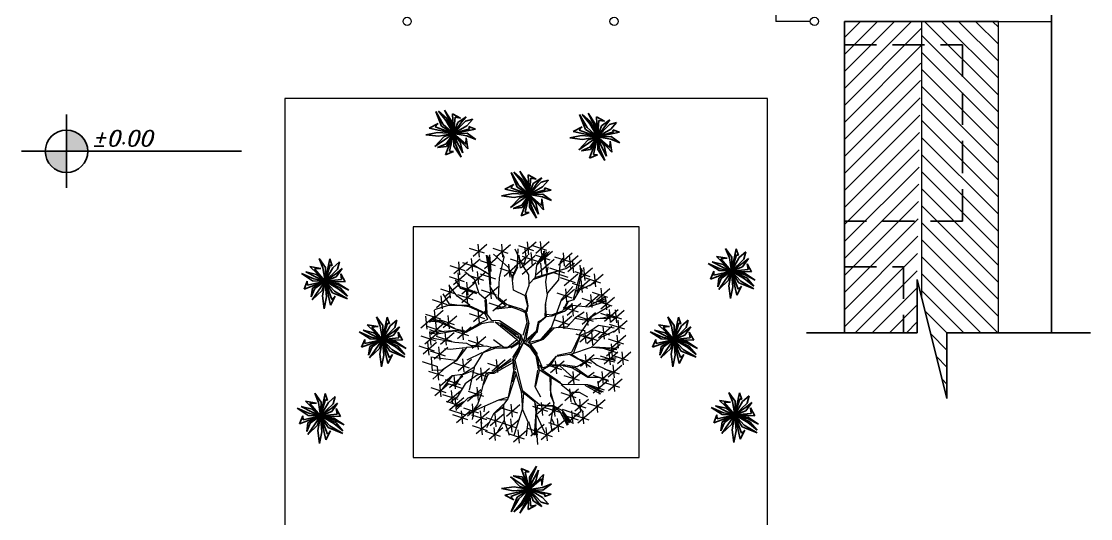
# Model space of a CAD drawing. Header units: metres. Extents: x -801 to 302, y 0 to 75.
# Drawn here: x -70.78 to -54.12, y 13.21 to 20.96 of the extents above; entities that cross this region are included whole.
import ezdxf

# ---------------------------------------------------------------- set-up
doc = ezdxf.new("R2010")
doc.units = ezdxf.units.M
doc.header["$MEASUREMENT"] = 0
doc.linetypes.add('DASHED', pattern=[0.75, 0.5, -0.25])
doc.layers.add('FURN', color=253, linetype='Continuous')
doc.layers.add('LINE', color=230, linetype='Continuous')
doc.layers.add('walls', color=7, linetype='Continuous', lineweight=15)
doc.layers.add('ÁRBOLES', color=72, linetype='Continuous', lineweight=5)
doc.styles.add('ROMANC', font='ROMANC.shx')

# ---------------------------------------------------------------- blocks, each defined once
blk = doc.blocks.new('fsdfsf')
at = {"layer": 'ÁRBOLES', "color": 51, "linetype": 'ByBlock'}
for p, q in [((997.191, 1164.786), (996.951, 1164.456)), ((997.048, 1164.781), (997.145, 1164.498)), ((997.51, 1164.728), (997.27, 1164.397)), ((996.037, 1164.517), (995.797, 1164.186)), ((995.894, 1164.512), (995.991, 1164.229)), ((996.29, 1164.492), (996.05, 1164.162)), ((996.085, 1164.645), (996.182, 1164.363)), ((996.147, 1164.487), (996.244, 1164.205)), ((996.645, 1164.715), (996.405, 1164.384)), ((996.409, 1164.595), (996.77, 1164.565)), ((996.502, 1164.71), (996.599, 1164.427)), ((996.955, 1164.666), (997.316, 1164.636)), ((997.274, 1164.608), (997.635, 1164.578)), ((997.367, 1164.722), (997.464, 1164.44)), ((998.004, 1164.586), (997.764, 1164.255)), ((997.861, 1164.581), (997.958, 1164.298)), ((995.834, 1164.259), (995.594, 1163.928)), ((995.691, 1164.254), (995.788, 1163.971)), ((995.801, 1164.397), (996.162, 1164.367)), ((995.92, 1164.091), (995.849, 1164.284)), ((996.223, 1164.262), (996.156, 1164.435)), ((996.184, 1164.441), (996.238, 1164.275)), ((997.799, 1164.378), (997.559, 1164.047)), ((997.563, 1164.258), (997.924, 1164.228)), ((997.656, 1164.373), (997.753, 1164.09)), ((997.69, 1164.188), (997.674, 1164.439)), ((997.768, 1164.466), (998.129, 1164.436)), ((997.954, 1164.104), (998.091, 1164.256)), ((995.409, 1164.006), (995.506, 1163.723)), ((995.598, 1164.139), (995.959, 1164.109)), ((995.921, 1163.998), (995.844, 1164.094)), ((997.64, 1164.074), (997.69, 1164.188)), ((997.958, 1164.086), (998.117, 1164.225)), ((995.315, 1163.955), (995.075, 1163.625)), ((995.079, 1163.835), (995.439, 1163.805)), ((995.171, 1163.95), (995.268, 1163.667)), ((995.316, 1163.891), (995.676, 1163.861)), ((995.07, 1163.625), (994.83, 1163.295)), ((994.927, 1163.62), (995.024, 1163.338)), ((994.834, 1163.506), (995.195, 1163.476)), ((994.801, 1163.075), (994.561, 1162.744)), ((994.658, 1163.069), (994.755, 1162.787)), ((994.565, 1162.955), (994.926, 1162.925)), ((994.747, 1162.436), (994.507, 1162.105)), ((994.604, 1162.431), (994.701, 1162.148)), ((995.03, 1162.318), (994.79, 1161.987)), ((994.945, 1162.089), (994.705, 1161.759)), ((994.801, 1162.084), (994.899, 1161.801)), ((994.709, 1161.969), (995.069, 1161.939)), ((995, 1161.756), (994.76, 1161.426)), ((994.764, 1161.636), (995.125, 1161.606)), ((994.857, 1161.751), (994.954, 1161.468)), ((995.115, 1161.541), (994.875, 1161.211)), ((994.879, 1161.422), (995.24, 1161.392))]:
    blk.add_line(p, q, dxfattribs=at)
at = {"layer": 'ÁRBOLES', "color": 36, "linetype": 'ByBlock'}
for p, q in [((996.426, 1164.193), (996.393, 1164.516)), ((996.62, 1163.953), (996.663, 1164.575)), ((996.961, 1164.292), (996.772, 1164.59)), ((996.968, 1164.304), (997.05, 1164.575)), ((997.235, 1164.202), (997.31, 1164.547)), ((996.303, 1163.939), (996.217, 1164.458)), ((996.288, 1164.011), (996.223, 1164.262)), ((997.059, 1163.936), (996.961, 1164.292)), ((997.462, 1164.072), (997.867, 1164.377)), ((995.78, 1163.787), (995.539, 1164.065)), ((996.3, 1163.779), (996.288, 1164.011)), ((996.611, 1163.951), (996.426, 1164.193)), ((997.047, 1163.99), (997.233, 1164.211)), ((997.066, 1163.938), (997.235, 1164.202)), ((997.195, 1163.872), (997.462, 1164.072)), ((997.469, 1164.083), (997.461, 1164.203)), ((998.019, 1163.685), (998.124, 1164.02)), ((995.738, 1163.759), (995.453, 1163.988)), ((995.959, 1163.704), (995.738, 1163.759)), ((995.955, 1163.721), (995.78, 1163.787)), ((996.26, 1163.751), (995.959, 1163.704)), ((996.3, 1163.779), (996.118, 1163.747)), ((996.724, 1163.523), (996.26, 1163.751)), ((996.39, 1163.714), (996.303, 1163.939)), ((996.736, 1163.554), (996.611, 1163.951)), ((996.675, 1163.578), (996.622, 1163.943)), ((996.996, 1163.789), (997.059, 1163.936)), ((997.015, 1163.143), (996.996, 1163.789)), ((997.011, 1163.765), (997.195, 1163.872)), ((997.025, 1163.825), (997.202, 1163.883)), ((997.619, 1163.483), (997.62, 1163.785)), ((997.901, 1163.282), (997.9, 1163.801)), ((998.137, 1163.494), (998.23, 1163.798)), ((995.954, 1163.636), (996.077, 1163.419)), ((996.062, 1163.491), (995.954, 1163.636)), ((996.118, 1163.747), (995.955, 1163.721)), ((996.454, 1163.378), (996.279, 1163.576)), ((996.75, 1163.538), (996.39, 1163.714)), ((997.042, 1162.894), (996.724, 1163.523)), ((996.966, 1163.152), (996.75, 1163.538)), ((996.943, 1163.213), (996.986, 1163.75)), ((997.556, 1163.347), (997.609, 1163.614)), ((997.655, 1163.529), (997.752, 1163.246)), ((997.808, 1163.439), (998.019, 1163.685)), ((995.441, 1163.27), (995.239, 1163.328)), ((995.881, 1163.196), (995.618, 1163.318)), ((996.176, 1163.1), (996.062, 1163.491)), ((996.077, 1163.419), (996.136, 1163.111)), ((996.443, 1162.998), (996.447, 1163.367)), ((996.482, 1162.997), (996.454, 1163.378)), ((996.982, 1163.165), (996.989, 1163.393)), ((997.08, 1162.978), (997.433, 1163.301)), ((997.129, 1162.886), (997.455, 1163.286)), ((997.433, 1163.301), (997.609, 1163.359)), ((997.455, 1163.286), (997.685, 1163.356)), ((997.787, 1162.898), (997.911, 1163.275)), ((998.332, 1163.207), (998.598, 1163.501)), ((998.35, 1163.211), (998.922, 1163.27)), ((995.864, 1163.183), (995.298, 1163.058)), ((996.272, 1163.046), (995.864, 1163.183)), ((996.395, 1162.96), (995.909, 1163.156)), ((996.478, 1162.969), (996.272, 1163.046)), ((997.019, 1163.125), (996.966, 1163.152)), ((997.083, 1162.875), (996.985, 1163.108)), ((997.101, 1162.879), (997.019, 1163.125)), ((997.11, 1162.928), (997.386, 1163.215)), ((997.814, 1162.904), (998.109, 1163.148)), ((998.179, 1162.871), (998.332, 1163.207)), ((998.245, 1162.914), (998.346, 1163.229)), ((996.182, 1162.984), (995.942, 1162.654)), ((996.039, 1162.979), (996.136, 1162.696)), ((996.276, 1162.859), (996.137, 1162.592)), ((996.224, 1162.838), (996.137, 1162.592)), ((996.367, 1162.954), (996.258, 1162.855)), ((996.385, 1162.92), (996.276, 1162.859)), ((996.385, 1162.92), (996.549, 1162.692)), ((996.463, 1162.871), (996.395, 1162.96)), ((996.584, 1162.662), (996.453, 1162.954)), ((996.595, 1162.693), (996.478, 1162.969)), ((996.94, 1162.448), (997.042, 1162.894)), ((996.94, 1162.448), (997.083, 1162.875)), ((997.017, 1162.578), (997.107, 1162.852)), ((997.531, 1162.729), (997.787, 1162.898)), ((997.63, 1162.75), (997.796, 1162.9)), ((997.746, 1162.738), (998.179, 1162.871)), ((998.039, 1162.822), (998.19, 1162.779)), ((998.19, 1162.779), (998.464, 1162.82)), ((998.204, 1162.886), (998.53, 1162.996)), ((998.53, 1162.996), (998.657, 1163.014)), ((995.312, 1162.566), (995.673, 1162.535)), ((995.827, 1162.458), (995.323, 1162.649)), ((995.628, 1162.547), (995.859, 1162.484)), ((996.137, 1162.592), (995.808, 1162.454)), ((995.824, 1162.429), (996.123, 1162.57)), ((996.814, 1162.43), (996.579, 1162.642)), ((996.781, 1162.488), (996.584, 1162.662)), ((996.782, 1162.527), (996.595, 1162.693)), ((997.041, 1162.469), (997.017, 1162.578)), ((997.035, 1162.497), (997.189, 1162.654)), ((997.052, 1162.463), (997.163, 1162.601)), ((997.096, 1162.435), (997.265, 1162.652)), ((997.163, 1162.601), (997.28, 1162.673)), ((997.265, 1162.652), (997.355, 1162.671)), ((997.28, 1162.673), (997.559, 1162.735)), ((997.355, 1162.671), (997.616, 1162.559)), ((997.415, 1162.656), (997.596, 1162.734)), ((997.559, 1162.735), (997.746, 1162.738)), ((997.971, 1162.268), (998.27, 1162.542)), ((994.803, 1162.386), (995.164, 1162.356)), ((995.24, 1162.424), (994.81, 1162.405)), ((995.808, 1162.454), (995.41, 1162.206)), ((995.77, 1162.417), (995.711, 1161.999)), ((995.817, 1162.418), (995.727, 1162.011)), ((996.41, 1161.992), (996.571, 1162.291)), ((996.772, 1162.449), (996.517, 1162.28)), ((996.807, 1162.419), (996.528, 1162.273)), ((996.94, 1162.448), (996.71, 1162.133)), ((996.711, 1162.171), (996.837, 1162.454)), ((996.886, 1162.445), (996.711, 1162.171)), ((996.95, 1162.45), (996.781, 1162.488)), ((996.95, 1162.45), (996.782, 1162.527)), ((996.902, 1162.373), (996.918, 1162)), ((996.94, 1162.448), (996.931, 1161.984)), ((996.94, 1162.448), (997.03, 1162.307)), ((996.985, 1162.298), (996.965, 1162)), ((996.994, 1162.515), (996.987, 1162.458)), ((996.987, 1162.458), (997.054, 1162.321)), ((997.03, 1162.307), (997.583, 1162.107)), ((997.054, 1162.321), (997.041, 1162.469)), ((997.065, 1162.446), (997.676, 1162.156)), ((997.104, 1162.313), (997.075, 1162.401)), ((997.075, 1162.401), (997.546, 1162.184)), ((997.545, 1162.147), (997.104, 1162.313)), ((997.546, 1162.184), (997.146, 1162.332)), ((998.019, 1162.268), (998.267, 1162.512)), ((994.831, 1162.098), (995.357, 1162.195)), ((995.384, 1162.201), (994.834, 1162.127)), ((996.517, 1162.28), (996.329, 1161.974)), ((996.528, 1162.273), (996.374, 1161.984)), ((996.691, 1162.176), (996.697, 1161.932)), ((996.71, 1162.133), (996.719, 1161.918)), ((997.676, 1162.156), (997.545, 1162.147)), ((997.583, 1162.107), (997.756, 1162.135)), ((997.702, 1162.162), (997.792, 1162.182)), ((997.756, 1162.135), (997.904, 1162.017)), ((997.792, 1162.182), (997.971, 1162.268)), ((997.849, 1162.138), (997.939, 1162.025)), ((997.858, 1162.14), (998.019, 1162.268)), ((995.74, 1161.996), (995.554, 1161.511)), ((996.374, 1161.984), (996.05, 1161.875)), ((996.395, 1161.979), (996.319, 1161.293)), ((996.697, 1161.932), (996.581, 1161.774)), ((996.664, 1161.869), (996.583, 1161.765)), ((996.719, 1161.918), (996.664, 1161.869)), ((996.931, 1161.984), (997.034, 1161.771)), ((996.965, 1162), (997.049, 1161.792)), ((997.732, 1161.858), (997.409, 1161.739)), ((997.521, 1161.745), (997.732, 1161.858)), ((997.898, 1162.007), (997.981, 1161.714)), ((997.904, 1162.017), (998.348, 1161.926)), ((998.017, 1161.722), (997.927, 1162.004)), ((997.939, 1162.025), (998.332, 1161.952)), ((998.324, 1161.912), (998.656, 1161.777)), ((996.443, 1161.716), (996.197, 1161.549)), ((996.465, 1161.702), (996.235, 1161.547)), ((996.583, 1161.765), (996.443, 1161.716)), ((996.577, 1161.708), (996.465, 1161.702)), ((996.565, 1161.761), (996.651, 1161.497)), ((996.659, 1161.461), (996.603, 1161.761)), ((997.019, 1161.757), (997.03, 1161.618)), ((997.03, 1161.618), (997.131, 1161.376)), ((997.034, 1161.771), (997.157, 1161.731)), ((997.052, 1161.737), (997.037, 1161.63)), ((997.037, 1161.63), (997.149, 1161.418)), ((997.049, 1161.792), (997.189, 1161.757)), ((997.157, 1161.731), (997.52, 1161.707)), ((997.189, 1161.757), (997.467, 1161.733)), ((997.512, 1161.743), (997.735, 1161.631)), ((997.52, 1161.707), (997.732, 1161.603)), ((997.732, 1161.603), (997.812, 1161.149)), ((997.981, 1161.714), (998.181, 1161.616)), ((998.181, 1161.616), (998.349, 1161.323)), ((998.285, 1161.776), (998.646, 1161.746)), ((996.651, 1161.497), (996.664, 1161.227)), ((997.144, 1161.398), (997.113, 1161.155)), ((997.149, 1161.418), (997.438, 1161.349)), ((997.438, 1161.349), (997.539, 1161.061)), ((996.664, 1161.227), (996.484, 1160.885)), ((996.669, 1161.246), (996.762, 1160.994)), ((997.126, 1161.14), (997.018, 1160.946)), ((997.113, 1161.155), (997.18, 1160.934))]:
    blk.add_line(p, q, dxfattribs=at)
at = {"layer": 'ÁRBOLES', "color": 62, "linetype": 'ByBlock'}
for p, q in [((996.867, 1164.51), (996.627, 1164.18)), ((996.724, 1164.505), (996.821, 1164.222)), ((997.58, 1164.489), (997.34, 1164.159)), ((997.437, 1164.484), (997.534, 1164.202)), ((996.054, 1164.373), (996.414, 1164.343)), ((996.419, 1164.183), (996.256, 1164.457)), ((996.631, 1164.39), (996.992, 1164.36)), ((997.245, 1164.478), (997.005, 1164.148)), ((997.009, 1164.358), (997.37, 1164.328)), ((997.102, 1164.473), (997.199, 1164.19)), ((997.344, 1164.37), (997.705, 1164.34)), ((996.934, 1164.18), (996.694, 1163.85)), ((996.698, 1164.061), (997.059, 1164.031)), ((996.791, 1164.175), (996.888, 1163.892)), ((997.607, 1163.802), (997.64, 1164.074)), ((997.62, 1163.785), (997.893, 1163.996)), ((997.876, 1164.056), (997.637, 1163.725)), ((998.329, 1164.189), (998.089, 1163.859)), ((998.124, 1164.02), (998.244, 1164.158)), ((995.995, 1163.942), (995.755, 1163.612)), ((995.852, 1163.937), (995.949, 1163.655)), ((996.039, 1163.864), (996.399, 1163.834)), ((996.132, 1163.979), (996.229, 1163.696)), ((996.322, 1163.812), (996.345, 1163.751)), ((997.54, 1163.864), (997.901, 1163.834)), ((997.625, 1163.844), (997.886, 1163.985)), ((997.633, 1163.978), (997.73, 1163.696)), ((995.443, 1163.706), (995.203, 1163.376)), ((995.48, 1163.524), (995.244, 1163.689)), ((995.3, 1163.701), (995.397, 1163.418)), ((995.716, 1163.531), (995.476, 1163.201)), ((995.618, 1163.318), (995.48, 1163.524)), ((995.573, 1163.526), (995.67, 1163.243)), ((995.603, 1163.305), (995.441, 1163.27)), ((994.893, 1163.09), (995.254, 1163.06)), ((995.298, 1163.058), (994.914, 1163.134)), ((995.296, 1163.067), (994.948, 1163.152)), ((995.736, 1163.131), (995.496, 1162.801)), ((995.088, 1162.974), (994.848, 1162.644)), ((995.084, 1162.833), (994.849, 1162.874)), ((994.852, 1162.855), (995.213, 1162.824)), ((994.945, 1162.969), (995.042, 1162.686)), ((995.335, 1162.888), (995.084, 1162.833)), ((995.33, 1162.877), (995.216, 1162.749)), ((995.5, 1163.011), (995.861, 1162.981)), ((996.02, 1162.783), (995.665, 1162.978)), ((995.946, 1162.864), (996.306, 1162.834)), ((995.189, 1162.573), (994.822, 1162.653)), ((995.388, 1162.484), (995.189, 1162.573)), ((995.548, 1162.685), (995.308, 1162.355)), ((995.405, 1162.68), (995.502, 1162.397)), ((994.887, 1162.313), (994.984, 1162.03)), ((994.896, 1162.5), (994.993, 1162.218)), ((995.379, 1162.482), (995.24, 1162.424)), ((995.41, 1162.206), (995.236, 1161.922)), ((995.546, 1162.145), (995.644, 1161.862)), ((995.303, 1161.965), (995.063, 1161.634)), ((995.067, 1161.845), (995.428, 1161.815)), ((995.16, 1161.96), (995.257, 1161.677)), ((995.294, 1162.03), (995.655, 1162)), ((995.549, 1161.878), (995.366, 1161.678)), ((995.366, 1161.678), (995.004, 1161.655)), ((995.112, 1161.558), (995.209, 1161.275)), ((995.019, 1161.444), (995.379, 1161.413)), ((995.213, 1161.474), (995.068, 1161.404)), ((995.303, 1161.494), (995.092, 1161.382)), ((995.479, 1161.551), (995.166, 1161.473)), ((995.554, 1161.511), (995.218, 1161.192)), ((995.403, 1161.304), (995.163, 1160.974)), ((995.167, 1161.185), (995.528, 1161.155)), ((995.26, 1161.299), (995.357, 1161.017)), ((995.545, 1161.136), (995.305, 1160.806)), ((995.488, 1161.166), (995.316, 1161.091)), ((995.351, 1161.061), (995.488, 1161.166)), ((995.402, 1161.131), (995.499, 1160.849))]:
    blk.add_line(p, q, dxfattribs=at)
at = {"layer": 'ÁRBOLES', "color": 42, "linetype": 'ByBlock'}
for p, q in [((996.284, 1163.983), (995.994, 1164.353)), ((997.893, 1163.996), (998.067, 1164.28)), ((998.074, 1164.32), (998.171, 1164.038)), ((995.552, 1164.011), (995.312, 1163.681)), ((995.488, 1163.996), (995.72, 1163.803)), ((995.72, 1163.803), (995.517, 1164.041)), ((995.954, 1163.636), (995.92, 1164.091)), ((995.734, 1163.739), (995.319, 1163.781)), ((995.759, 1163.823), (996.12, 1163.793)), ((996.275, 1163.984), (996.035, 1163.654)), ((995.207, 1163.586), (995.568, 1163.556)), ((997.799, 1163.534), (997.559, 1163.203)), ((995.48, 1163.412), (995.841, 1163.381)), ((997.563, 1163.414), (997.923, 1163.384)), ((997.609, 1163.359), (997.619, 1163.483)), ((995.129, 1163.21), (994.889, 1162.879)), ((995.359, 1163.081), (994.967, 1163.193)), ((994.986, 1163.205), (995.083, 1162.922)), ((995.593, 1163.126), (995.69, 1162.843)), ((995.722, 1162.764), (995.335, 1162.888)), ((995.652, 1162.741), (995.338, 1162.879)), ((996.194, 1162.803), (995.988, 1162.757)), ((996.258, 1162.855), (996.005, 1162.761)), ((997.905, 1162.849), (998.002, 1162.566)), ((994.879, 1162.774), (994.639, 1162.444)), ((994.643, 1162.655), (995.004, 1162.625)), ((994.736, 1162.769), (994.833, 1162.487)), ((995.622, 1162.706), (995.379, 1162.482)), ((995.962, 1162.743), (995.622, 1162.706)), ((995.939, 1162.766), (995.652, 1162.741)), ((996.005, 1162.761), (995.722, 1162.764)), ((998.283, 1162.713), (998.38, 1162.43)), ((998.657, 1162.542), (998.754, 1162.259)), ((994.511, 1162.316), (994.872, 1162.286)), ((995.039, 1162.506), (994.799, 1162.175)), ((995.111, 1162.414), (994.803, 1162.309)), ((994.814, 1162.349), (994.991, 1162.397)), ((994.794, 1162.198), (995.155, 1162.168)), ((995.53, 1162.15), (995.29, 1161.82)), ((995.387, 1162.145), (995.484, 1161.862)), ((995.69, 1162.15), (995.45, 1161.82)), ((995.236, 1161.922), (994.939, 1161.687)), ((995.454, 1162.03), (995.814, 1162)), ((995.727, 1162.011), (995.549, 1161.878)), ((996.014, 1161.826), (996.375, 1161.796)), ((997.784, 1161.919), (997.544, 1161.589)), ((995.255, 1161.563), (995.015, 1161.233)), ((995.714, 1161.641), (995.303, 1161.494)), ((998.327, 1161.584), (998.688, 1161.554)), ((994.972, 1161.536), (995.069, 1161.254)), ((995.689, 1161.324), (995.312, 1161.109)), ((995.744, 1161.327), (995.504, 1160.996)), ((997.976, 1161.392), (998.062, 1161.128)), ((998.383, 1161.41), (998.143, 1161.08)), ((995.377, 1161.029), (995.666, 1161.3)), ((995.508, 1161.207), (995.868, 1161.177)), ((996.004, 1161.091), (996.013, 1160.537)), ((996.058, 1161.235), (996.039, 1160.504)), ((996.319, 1161.293), (996.137, 1160.96)), ((998.147, 1161.29), (998.508, 1161.26)), ((995.309, 1161.017), (995.669, 1160.987)), ((995.799, 1160.926), (996.16, 1160.895)), ((996.335, 1160.984), (996.095, 1160.654)), ((996.099, 1160.865), (996.459, 1160.834)), ((996.484, 1160.885), (996.544, 1160.483)), ((997.484, 1160.968), (997.844, 1160.938)), ((996.33, 1160.651), (996.09, 1160.321)), ((996.187, 1160.646), (996.284, 1160.364))]:
    blk.add_line(p, q, dxfattribs=at)
at = {"layer": 'ÁRBOLES', "color": 98, "linetype": 'ByBlock'}
for p, q in [((997.874, 1164.371), (998.235, 1164.341)), ((998.217, 1164.325), (997.977, 1163.995)), ((997.981, 1164.206), (998.342, 1164.176)), ((998.093, 1164.07), (998.453, 1164.04)), ((998.186, 1164.184), (998.283, 1163.902)), ((998.626, 1164.103), (998.386, 1163.772)), ((998.483, 1164.097), (998.58, 1163.815)), ((998.347, 1163.569), (998.499, 1163.904)), ((998.347, 1163.569), (998.557, 1163.86)), ((998.39, 1163.983), (998.751, 1163.953)), ((998.764, 1163.746), (998.524, 1163.415)), ((998.528, 1163.626), (998.889, 1163.596)), ((998.808, 1163.563), (998.905, 1163.281)), ((998.838, 1163.29), (998.598, 1162.959)), ((998.695, 1163.285), (998.792, 1163.002)), ((998.715, 1163.449), (999.076, 1163.419)), ((998.602, 1163.17), (998.962, 1163.14)), ((999.109, 1163.24), (998.869, 1162.91)), ((998.873, 1163.12), (999.234, 1163.09)), ((998.966, 1163.235), (999.063, 1162.952)), ((998.464, 1162.82), (999.044, 1162.844)), ((998.775, 1162.93), (998.535, 1162.6)), ((998.539, 1162.811), (998.899, 1162.781)), ((998.632, 1162.925), (998.729, 1162.643)), ((999.121, 1163.006), (998.881, 1162.676)), ((998.885, 1162.887), (999.245, 1162.857)), ((998.978, 1163.001), (999.075, 1162.719)), ((998.487, 1162.542), (998.935, 1162.688)), ((998.901, 1162.718), (998.539, 1162.562)), ((998.8, 1162.547), (998.56, 1162.216)), ((999.035, 1162.761), (998.796, 1162.431)), ((998.799, 1162.642), (999.16, 1162.611)), ((998.892, 1162.756), (998.989, 1162.473)), ((999.075, 1162.737), (998.901, 1162.718)), ((998.935, 1162.688), (999.081, 1162.672)), ((999.081, 1162.711), (998.97, 1162.704)), ((999.293, 1162.673), (999.053, 1162.343)), ((999.15, 1162.668), (999.247, 1162.386)), ((998.519, 1162.521), (998.922, 1162.449)), ((998.902, 1162.416), (998.532, 1162.505)), ((998.564, 1162.427), (998.925, 1162.397)), ((999.131, 1162.497), (998.891, 1162.166)), ((998.895, 1162.377), (999.256, 1162.347)), ((999.072, 1162.407), (998.902, 1162.416)), ((999.085, 1162.437), (998.907, 1162.436)), ((998.922, 1162.449), (999.095, 1162.478)), ((998.988, 1162.491), (999.085, 1162.209)), ((998.805, 1162.036), (999.09, 1162.202)), ((999.058, 1162.14), (998.818, 1161.81)), ((998.915, 1162.135), (999.012, 1161.852)), ((998.332, 1161.952), (998.786, 1161.994)), ((998.348, 1161.926), (998.805, 1162.036)), ((998.934, 1161.859), (998.694, 1161.529)), ((998.786, 1161.994), (998.979, 1161.8)), ((998.79, 1161.854), (998.887, 1161.571)), ((998.822, 1162.02), (999.182, 1161.99)), ((998.612, 1161.589), (998.78, 1161.427)), ((998.656, 1161.777), (998.887, 1161.583)), ((998.698, 1161.739), (999.058, 1161.709)), ((998.349, 1161.323), (998.612, 1161.202)), ((998.8, 1161.543), (998.56, 1161.213)), ((998.564, 1161.424), (998.924, 1161.393)), ((998.657, 1161.538), (998.754, 1161.255)), ((997.576, 1161.082), (997.674, 1160.799)), ((997.812, 1161.149), (997.814, 1160.668)), ((998.045, 1161.077), (998.191, 1160.713)), ((998.053, 1161.126), (998.218, 1160.719)), ((998.062, 1161.128), (998.479, 1160.993)), ((998.58, 1161.158), (998.34, 1160.828)), ((998.437, 1161.153), (998.534, 1160.87)), ((998.848, 1161.294), (998.608, 1160.963)), ((998.612, 1161.174), (998.973, 1161.144)), ((998.705, 1161.288), (998.802, 1161.006)), ((997.54, 1160.829), (997.3, 1160.499)), ((997.666, 1160.871), (998.071, 1160.658)), ((998.197, 1161.024), (997.957, 1160.693)), ((997.961, 1160.904), (998.322, 1160.874)), ((998.157, 1160.696), (998.04, 1161.057)), ((998.054, 1161.019), (998.151, 1160.736)), ((998.344, 1161.039), (998.705, 1161.009)), ((996.388, 1160.591), (996.225, 1160.432)), ((997.016, 1160.611), (996.776, 1160.281)), ((997.05, 1160.67), (996.838, 1160.303)), ((996.899, 1160.325), (997.021, 1160.588)), ((997.052, 1160.661), (996.939, 1160.315)), ((997.054, 1160.587), (997.414, 1160.557)), ((997.385, 1160.81), (997.145, 1160.48)), ((997.147, 1160.701), (997.244, 1160.419)), ((997.304, 1160.71), (997.665, 1160.68)), ((997.339, 1160.771), (997.33, 1160.552)), ((997.348, 1160.773), (997.611, 1160.434)), ((997.397, 1160.824), (997.494, 1160.541)), ((997.476, 1160.792), (997.55, 1160.412)), ((997.986, 1160.682), (997.746, 1160.352)), ((997.814, 1160.668), (997.907, 1160.547)), ((997.843, 1160.677), (997.94, 1160.394)), ((998.51, 1160.804), (998.27, 1160.473)), ((998.274, 1160.684), (998.634, 1160.654)), ((998.367, 1160.799), (998.464, 1160.516)), ((996.422, 1160.569), (996.182, 1160.239)), ((996.279, 1160.564), (996.376, 1160.281)), ((996.572, 1160.549), (996.332, 1160.218)), ((996.336, 1160.429), (996.697, 1160.399)), ((996.429, 1160.544), (996.526, 1160.261)), ((996.544, 1160.483), (996.501, 1160.379)), ((996.78, 1160.492), (997.14, 1160.461)), ((997.138, 1160.414), (996.898, 1160.084)), ((996.995, 1160.409), (997.092, 1160.126)), ((997.429, 1160.492), (997.189, 1160.162)), ((997.193, 1160.372), (997.553, 1160.342)), ((997.285, 1160.487), (997.382, 1160.204)), ((997.33, 1160.552), (997.399, 1160.369)), ((997.75, 1160.563), (998.11, 1160.532)), ((996.902, 1160.295), (997.262, 1160.265))]:
    blk.add_line(p, q, dxfattribs=at)
at = {"layer": 'ÁRBOLES', "color": 84, "linetype": 'ByBlock'}
for p, q in [((998.06, 1163.802), (998.42, 1163.772)), ((998.35, 1163.846), (998.11, 1163.516)), ((998.207, 1163.841), (998.304, 1163.558)), ((998.114, 1163.727), (998.475, 1163.697)), ((998.128, 1163.492), (998.347, 1163.569)), ((998.598, 1163.501), (998.793, 1163.553)), ((998.621, 1163.741), (998.718, 1163.458)), ((997.495, 1163.264), (997.255, 1162.933)), ((997.685, 1163.356), (997.808, 1163.439)), ((997.906, 1163.34), (998.135, 1163.503)), ((997.911, 1163.275), (998.128, 1163.492)), ((998.244, 1163.428), (998.004, 1163.098)), ((998.008, 1163.309), (998.368, 1163.278)), ((998.1, 1163.423), (998.197, 1163.14)), ((997.259, 1163.144), (997.62, 1163.114)), ((997.352, 1163.259), (997.449, 1162.976)), ((998.048, 1162.854), (997.808, 1162.524)), ((997.899, 1162.772), (998.09, 1162.804)), ((997.812, 1162.734), (998.173, 1162.704)), ((998.426, 1162.718), (998.186, 1162.387)), ((998.19, 1162.598), (998.551, 1162.568)), ((998.27, 1162.542), (998.487, 1162.542)), ((998.267, 1162.512), (998.519, 1162.521)), ((998.162, 1162.256), (997.922, 1161.925)), ((997.926, 1162.136), (998.287, 1162.106)), ((998.019, 1162.251), (998.116, 1161.968)), ((996.199, 1161.926), (995.653, 1161.873)), ((996.05, 1161.875), (995.92, 1161.648)), ((996.25, 1161.945), (996.01, 1161.615)), ((996.107, 1161.94), (996.204, 1161.657)), ((998.521, 1161.895), (998.281, 1161.565)), ((998.378, 1161.89), (998.475, 1161.607)), ((995.737, 1161.747), (995.497, 1161.417)), ((995.501, 1161.627), (995.861, 1161.597)), ((995.593, 1161.742), (995.691, 1161.459)), ((995.92, 1161.648), (995.714, 1161.641)), ((995.931, 1161.641), (995.754, 1161.461)), ((996.113, 1161.62), (995.873, 1161.289)), ((995.97, 1161.614), (996.067, 1161.332)), ((997.548, 1161.8), (997.909, 1161.769)), ((997.746, 1161.625), (997.976, 1161.392)), ((998.023, 1161.668), (997.783, 1161.337)), ((997.88, 1161.662), (997.977, 1161.38)), ((998.214, 1161.596), (998.596, 1161.576)), ((998.227, 1161.626), (998.612, 1161.589)), ((998.563, 1161.703), (998.323, 1161.373)), ((998.42, 1161.698), (998.517, 1161.416)), ((995.601, 1161.321), (995.698, 1161.039)), ((996.055, 1161.376), (995.689, 1161.324)), ((995.877, 1161.5), (996.238, 1161.47)), ((996.181, 1161.319), (996.038, 1161.24)), ((996.197, 1161.549), (996.055, 1161.376)), ((996.075, 1161.371), (996.205, 1161.513)), ((996.331, 1161.338), (996.091, 1161.007)), ((996.205, 1161.513), (996.154, 1161.313)), ((996.235, 1161.547), (996.181, 1161.319)), ((996.188, 1161.332), (996.285, 1161.05)), ((997.787, 1161.548), (998.147, 1161.518)), ((997.966, 1161.352), (998.045, 1161.077)), ((998.24, 1161.405), (998.337, 1161.122)), ((996.038, 1161.24), (995.962, 1160.987)), ((996.095, 1161.218), (996.456, 1161.188)), ((997.72, 1161.087), (997.48, 1160.757)), ((997.506, 1161.129), (997.514, 1161.046)), ((997.89, 1161.199), (998.25, 1161.169)), ((995.773, 1160.854), (995.533, 1160.524)), ((995.63, 1160.849), (995.727, 1160.566)), ((995.962, 1160.987), (995.655, 1160.751)), ((996.035, 1161.045), (995.795, 1160.715)), ((995.892, 1161.04), (995.989, 1160.757)), ((997.009, 1160.944), (996.388, 1160.591)), ((996.429, 1160.618), (997.051, 1161.009)), ((996.762, 1160.994), (996.79, 1160.651)), ((997.021, 1160.892), (996.782, 1160.562)), ((996.878, 1160.887), (996.975, 1160.605)), ((997.018, 1160.946), (997.05, 1160.67)), ((997.328, 1160.951), (997.088, 1160.621)), ((997.18, 1160.934), (997.339, 1160.771)), ((997.514, 1161.046), (997.463, 1160.808)), ((997.539, 1161.061), (997.476, 1160.792)), ((997.539, 1161.061), (997.666, 1160.871)), ((995.537, 1160.735), (995.898, 1160.705)), ((996.043, 1160.769), (995.803, 1160.439)), ((995.807, 1160.65), (996.168, 1160.62)), ((995.9, 1160.764), (995.997, 1160.482)), ((995.992, 1160.728), (996.089, 1160.445)), ((996.294, 1160.783), (996.654, 1160.753)), ((996.386, 1160.7), (996.747, 1160.67)), ((996.935, 1160.779), (996.695, 1160.449)), ((996.792, 1160.774), (996.889, 1160.492)), ((996.872, 1160.606), (996.969, 1160.323))]:
    blk.add_line(p, q, dxfattribs=at)
blk = doc.blocks.new('WP5')
at = {"color": 134, "linetype": 'Continuous'}
for p, q in [((-0.053, 0.491), (-0.083, 0.258)), ((-0.011, 0.278), (-0.053, 0.491)), ((0.148, 0.265), (0.063, 0.428)), ((-0.265, 0.117), (-0.286, 0.277)), ((-0.286, 0.277), (-0.222, 0.124)), ((-0.089, 0.158), (-0.268, 0.327)), ((-0.268, 0.327), (-0.148, 0.153)), ((0.088, 0.321), (0.148, 0.265)), ((0.101, 0.205), (0.371, 0.312)), ((0.371, 0.312), (0.135, 0.174)), ((0.372, 0.264), (0.204, 0.128)), ((0.242, 0.112), (0.372, 0.264)), ((-0.418, 0.134), (-0.358, -0.011)), ((-0.358, -0.011), (-0.353, 0.062)), ((0.395, 0.155), (0.203, 0.03)), ((0.212, 0.06), (0.395, 0.155)), ((0.329, 0.004), (0.249, -0.141)), ((-0.261, -0.018), (-0.461, -0.148)), ((-0.461, -0.148), (-0.239, -0.051)), ((-0.386, -0.179), (-0.186, -0.075)), ((-0.189, -0.132), (-0.386, -0.179)), ((0.167, -0.088), (0.274, -0.24)), ((0.274, -0.24), (0.176, -0.157)), ((0.249, -0.141), (0.266, -0.04)), ((-0.31, -0.275), (-0.111, -0.242)), ((-0.111, -0.242), (-0.228, -0.235)), ((-0.141, -0.419), (-0.074, -0.253)), ((-0.026, -0.26), (-0.141, -0.419)), ((0.05, -0.414), (0.093, -0.291)), ((0.093, -0.291), (0.056, -0.305)), ((0.227, -0.361), (0.106, -0.254)), ((0.191, -0.228), (0.227, -0.361))]:
    blk.add_line(p, q, dxfattribs=at)
at = {"color": 122, "linetype": 'Continuous'}
for p, q in [((0.063, 0.428), (-0.034, -0.011)), ((-0.083, 0.258), (-0.034, -0.011)), ((-0.034, -0.011), (0.088, 0.321)), ((-0.034, -0.011), (-0.011, 0.278)), ((-0.034, -0.011), (0.101, 0.205)), ((-0.034, -0.011), (-0.418, 0.134)), ((-0.353, 0.062), (-0.034, -0.011)), ((-0.034, -0.011), (-0.265, 0.117)), ((-0.222, 0.124), (-0.034, -0.011)), ((-0.148, 0.153), (-0.034, -0.011)), ((-0.034, -0.011), (-0.089, 0.158)), ((0.135, 0.174), (-0.034, -0.011)), ((0.204, 0.128), (-0.034, -0.011)), ((-0.034, -0.011), (0.242, 0.112)), ((-0.034, -0.011), (0.212, 0.06)), ((0.203, 0.03), (-0.034, -0.011)), ((-0.034, -0.011), (0.329, 0.004)), ((-0.034, -0.011), (-0.31, -0.275)), ((-0.034, -0.011), (-0.261, -0.018)), ((-0.239, -0.051), (-0.034, -0.011)), ((-0.228, -0.235), (-0.034, -0.011)), ((-0.034, -0.011), (-0.189, -0.132)), ((-0.186, -0.075), (-0.034, -0.011)), ((-0.074, -0.253), (-0.034, -0.011)), ((-0.034, -0.011), (-0.038, -0.022)), ((0.266, -0.04), (-0.034, -0.011)), ((-0.034, -0.011), (0.167, -0.088)), ((0.176, -0.157), (-0.034, -0.011)), ((-0.034, -0.011), (0.191, -0.228)), ((0.106, -0.254), (-0.034, -0.011)), ((-0.034, -0.011), (0.05, -0.414)), ((0.056, -0.305), (-0.034, -0.011)), ((-0.034, -0.011), (-0.026, -0.26))]:
    blk.add_line(p, q, dxfattribs=at)
blk = doc.blocks.new('HICOD')
at = {"linetype": 'Continuous'}
h = blk.add_hatch(color=0, dxfattribs=at)
h.paths.add_polyline_path([(-0.125, 0, 0.414214), (0, -0.125), (0, 0)])
h.paths.add_polyline_path([(0, 0.125), (0, 0), (0.125, 0, 0.414214)])
at = {"color": 0, "linetype": 'Continuous'}
for p, q in [((0, 0.2159), (0, -0.2157)), ((-0.2657, 0), (1.03, 0))]:
    blk.add_line(p, q, dxfattribs=at)
blk.add_circle((0, 0), 0.125, dxfattribs=at)

msp = doc.modelspace()

# ---------------------------------------------------------------- hatches: boundary and pattern name
at = {"layer": 'walls'}
h = msp.add_hatch(dxfattribs=at)
h.set_pattern_fill('ANSI31', color=256, scale=1.5)
h.set_pattern_definition([(45, (-192.17409, -8.24275), (-0.13258252, 0.13258252), [])])
h.paths.add_polyline_path([(-57.95479, 16.10312), (-56.82061, 16.10312), (-56.82061, 16.93163), (-56.75479, 20.95701), (-57.95479, 20.95701)])
h = msp.add_hatch(dxfattribs=at)
h.set_pattern_fill('ANSI31', color=256, scale=1.5, angle=90)
h.set_pattern_definition([(135, (-192.17409, -8.24275), (-0.13258252, -0.13258252), [])])
h.paths.add_polyline_path([(-55.55479, 20.95701), (-56.75479, 20.95701), (-56.75479, 16.66858), (-56.3568, 15.07785), (-56.3568, 16.10312), (-55.55479, 16.10312)])

# ---------------------------------------------------------------- linework, layer by layer
for p, q in [((-54.72479, 28.01701), (-54.72479, 16.10312)), ((-57.95479, 20.95701), (-57.95479, 16.10312)), ((-57.95479, 20.95701), (-57.95479, 16.10312)), ((-56.82061, 16.10312), (-56.82061, 16.93163)), ((-56.82061, 16.93163), (-56.3568, 15.07785)), ((-58.54701, 16.10312), (-56.82061, 16.10312)), ((-56.3568, 15.07785), (-56.3568, 16.10312)), ((-56.3568, 16.10312), (-54.11715, 16.10312))]:
    msp.add_line(p, q)
at = {"layer": 'LINE', "color": 1, "linetype": 'DASHED'}
for p, q in [((-57.95479, 20.59327), (-56.11259, 20.59327)), ((-56.11259, 20.59327), (-56.11259, 17.84327)), ((-56.11259, 17.84327), (-57.95479, 17.84327)), ((-57.95479, 17.13327), (-57.03369, 17.13327)), ((-57.03369, 17.13327), (-57.03369, 16.10312))]:
    msp.add_line(p, q, dxfattribs=at)
at = {"layer": 'walls'}
for p, q in [((-59.02229, 21.78701), (-59.02229, 20.95701)), ((-58.48632, 20.95701), (-59.02229, 20.95701)), ((-57.95479, 20.95701), (-57.95479, 16.10312)), ((-57.95479, 20.95701), (-54.72479, 20.95701)), ((-56.75479, 20.95701), (-56.75479, 16.66858))]:
    msp.add_line(p, q, dxfattribs=at)
msp.add_lwpolyline([(-55.55479, 20.95701), (-57.95479, 20.95701), (-57.95479, 16.10312), (-56.82061, 16.10312), (-56.82061, 16.93163), (-56.3568, 15.07785), (-56.3568, 16.10312), (-55.55479, 16.10312), (-55.55479, 20.95701)], dxfattribs=at)
for points in [[(-59.15479, 19.75701), (-66.67479, 19.75701), (-66.67479, 12.15701), (-59.15479, 12.15701)], [(-61.15479, 17.75701), (-64.67479, 17.75701), (-64.67479, 14.15701), (-61.15479, 14.15701)]]:
    msp.add_lwpolyline(points, close=True, dxfattribs=at)
at = {"layer": 'walls', "color": 3}
for centre in [(-64.76979, 20.95701), (-61.54479, 20.95701), (-58.42229, 20.95701)]:
    msp.add_circle(centre, 0.06403, dxfattribs=at)

# ---------------------------------------------------------------- block references
at = {"ltscale": 2, "yscale": 0.8573399574835994, "zscale": 0.8573399574835994}
for p, xscale, rotation in [((-64.05773, 19.23653), 0.8573399574835994, 90.00000000000001), ((-61.81429, 19.18581), 0.8573399574835994, 90.00000000000001), ((-62.87896, 18.28526), 0.8573399574835994, 90.00000000000001), ((-59.68483, 17.05636), -0.8573399574835994, 180), ((-66.0195, 16.89961), -0.8573399574835994, 180), ((-65.12546, 15.99168), -0.8573399574835994, 180), ((-60.58538, 15.99168), -0.8573399574835994, 180), ((-59.63412, 14.81292), -0.8573399574835994, 180), ((-66.0894, 14.80024), -0.8573399574835994, 180), ((-62.87896, 13.62875), -0.8573399574835994, 90)]:
    msp.add_blockref('WP5', p, dxfattribs=dict(at, xscale=xscale, rotation=rotation))
at = {"color": 7, "xscale": 0.6836809036549968, "yscale": 0.6836809036549968, "zscale": 0.6836809036549968, "rotation": 166.6999999999999}
msp.add_blockref('fsdfsf', (783.18377, 632.58732), dxfattribs=at)
at = {"layer": 'FURN', "linetype": 'ByBlock', "xscale": 2.648167484890638, "yscale": 2.648167484890638, "zscale": 2.648167484890638}
msp.add_blockref('HICOD', (-70.07939, 18.9323), dxfattribs=at)

# ---------------------------------------------------------------- texts
at = {"ltscale": 0.1, "style": 'ROMANC', "oblique": 15}
msp.add_text('%%p0.00', height=0.246651, dxfattribs=at).set_placement((-69.68884, 19.01146))

doc.saveas('drawing.dxf')
